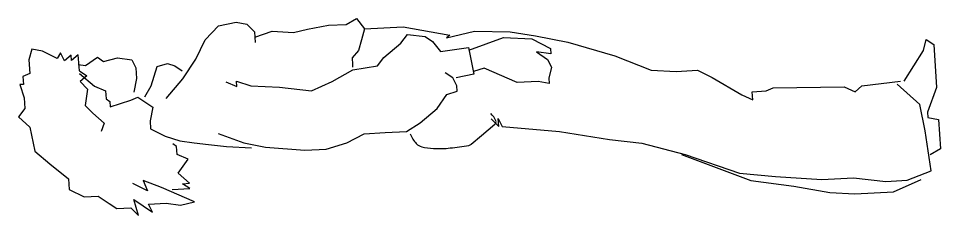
# Model space of a CAD drawing. Extents: x 443777.49 to 443779.25, y 4484911.05 to 4484911.43.
import ezdxf

# ---------------------------------------------------------------- set-up
doc = ezdxf.new("R2010")
doc.units = 0
doc.layers.get('0').update_dxf_attribs({"linetype": 'CONTINUOUS'})

# ---------------------------------------------------------------- blocks, each defined once
blk = doc.blocks.new('TIA-1', base_point=(1267.3, 989.61))
for points in [[(1277.42, 1153.98), (1280.83, 1154.18), (1279.61, 1155.47), (1280.75, 1155.54), (1279.53, 1156.82), (1281.2, 1157.6), (1280.02, 1158.21), (1281.57, 1161.02), (1282.02, 1163.08), (1279.7, 1163.62), (1276.86, 1163.46), (1276.21, 1164.78), (1274.51, 1164.68), (1274.47, 1165.35), (1271.67, 1164.51), (1269.39, 1164.38), (1267.61, 1165.63), (1265.44, 1163.47), (1260.36, 1162.49), (1257.68, 1159.62), (1254.47, 1156.03), (1252.19, 1155.9), (1250.65, 1153.09), (1250.81, 1150.39), (1249.22, 1148.26), (1248.16, 1146.84), (1248.32, 1144.13), (1246.7, 1142.68), (1250.07, 1143.55), (1247.42, 1140.01), (1249.09, 1140.78), (1249.29, 1137.4), (1248.88, 1134.66), (1249.6, 1131.99), (1252.66, 1138.28), (1254.16, 1141.76), (1251.93, 1140.95), (1253.48, 1143.75)], [(1277.42, 1153.98), (1276.36, 1152.57), (1275.14, 1153.85), (1273.52, 1152.4), (1270.07, 1152.87), (1268.44, 1151.42), (1266.27, 1149.26), (1264.52, 1149.83)], [(1276.85, 1153.95), (1274.17, 1151.08), (1273.15, 1148.98), (1271.44, 1148.88), (1270.91, 1148.17), (1269.78, 1148.11), (1270.47, 1146.11), (1271.15, 1144.11), (1271.8, 1142.79), (1269.69, 1139.95)], [(1278.78, 1154.2), (1278.52, 1152.79), (1280.33, 1150.5), (1279.4, 1149.35), (1280.13, 1146.68), (1279.72, 1143.94), (1278.05, 1143.16), (1275.78, 1143.03), (1272.9, 1143.54)], [(1271.88, 1141.44), (1274.23, 1140.22), (1278.29, 1139.1), (1278.98, 1137.1), (1278.49, 1135.72), (1277.43, 1134.3)], [(1269.69, 1139.95), (1266.78, 1140.46), (1265.08, 1140.36), (1263.53, 1137.56), (1262.56, 1134.78), (1262.15, 1132.04), (1261.74, 1129.3), (1261.37, 1125.86), (1261.08, 1121.09)], [(1271.55, 1137.35), (1275.73, 1134.2), (1279.86, 1131.73), (1283.96, 1129.93), (1286.96, 1127.37), (1287.73, 1124.02), (1287.28, 1121.95), (1285.65, 1120.5), (1283.38, 1120.37)], [(1252.21, 1136.21), (1252.41, 1132.83), (1253.46, 1134.25), (1253.54, 1132.9), (1255.7, 1135.06), (1258.66, 1133.2), (1259.67, 1135.29), (1261.38, 1135.39), (1261.91, 1136.1)], [(1264.13, 1127.41), (1262.14, 1122.51), (1261.24, 1118.39), (1260.54, 1110.88), (1260.78, 1106.82), (1262.15, 1102.83), (1264.05, 1099.54), (1264.29, 1095.49), (1264.53, 1091.43), (1266.39, 1088.82), (1269.43, 1085.6), (1272.41, 1083.74), (1273.1, 1081.75), (1274.24, 1081.81), (1275.9, 1082.59), (1276.96, 1084.01)], [(1275.07, 1125.99), (1274.05, 1123.89), (1275.19, 1123.96), (1274.21, 1121.19), (1273.96, 1115.74), (1273.18, 1109.58), (1275.12, 1105.63), (1277.63, 1101.7), (1278.48, 1097), (1280.26, 1095.74), (1283.3, 1092.53), (1285.09, 1091.27), (1284.72, 1087.86), (1283.66, 1086.44), (1281.47, 1084.95), (1282.35, 1079.57), (1276.71, 1078.56), (1275.94, 1081.91)], [(1284.52, 1120.43), (1285.85, 1117.12), (1285.52, 1113.02), (1286.25, 1110.35), (1287.06, 1106.33), (1287.25, 1102.94), (1288.51, 1100.98), (1286.32, 1099.49), (1284, 1100.04), (1281.69, 1100.58), (1280.17, 1101.84), (1278.77, 1101.77), (1278.2, 1101.73)], [(1286.32, 1099.49), (1286.75, 1092.05), (1285, 1083.12), (1284.39, 1083.77), (1285.84, 1078.4), (1285.67, 1071.6), (1284.81, 1066.79), (1283.47, 1060.61), (1280.57, 1051.61), (1277.56, 1044.64), (1277.27, 1039.87), (1277.51, 1035.82), (1275.96, 1033.01), (1272.28, 1027.34), (1271.26, 1025.24), (1272.97, 1025.34), (1273.13, 1022.64), (1273.78, 1021.32), (1274, 1007.75), (1272.98, 1005.65), (1274.2, 1004.37), (1275.2, 996.96)], [(1281.78, 1079.54), (1283.12, 1076.2), (1284.46, 1072.88), (1284.21, 1067.44), (1282.13, 1063.92), (1280.99, 1063.85), (1281.4, 1066.59), (1279.82, 1064.46), (1278.15, 1063.69), (1275.84, 1064.23), (1274.7, 1064.16), (1275.15, 1066.23), (1274.91, 1070.29), (1277.97, 1076.58), (1277.28, 1078.6)], [(1267.19, 1075.26), (1265.56, 1073.81), (1267.27, 1073.91), (1265.6, 1073.13), (1264.53, 1062.21), (1262.82, 1052.6), (1262.04, 1046.45), (1259.67, 1038.16), (1255.72, 1027.75), (1254.98, 1020.89), (1254.36, 1012.03), (1254.72, 1005.94), (1253.94, 999.79), (1254.18, 995.73), (1256.16, 991.09), (1264.65, 992.27), (1270.29, 993.28), (1274.6, 997.6)], [(1259.63, 1038.84), (1254.14, 1025.59), (1252.91, 1017.38), (1251.6, 1010.51), (1251.31, 1005.74), (1251.75, 998.3), (1254.34, 993.02)], [(1275.24, 996.28), (1281.75, 992.59), (1284.07, 992.05), (1283.01, 990.63), (1273.9, 990.09), (1268.66, 991.82), (1267.53, 991.76), (1267.08, 989.69), (1260.83, 989.33), (1259.57, 991.29)]]:
    blk.add_lwpolyline(points)
blk.add_lwpolyline([(1264, 1090.72, 0.081432), (1261.96, 1089.56, 0.157351), (1261.28, 1088.52, 0.055464), (1260.92, 1086.25, 0.039908), (1261.03, 1083.07, 0.021042), (1261.58, 1079.54, 0.137246), (1261.83, 1079.05), (1263.66, 1077.09), (1266.09, 1074.52, 0.296646), (1266.81, 1074.35, 0.11355), (1268.33, 1075.33)], format="xyb")
blk = doc.blocks.new('TIA1')
at = {"xscale": 0.9, "zscale": 0.9}
blk.add_blockref('TIA-1', (1.99, 0), dxfattribs=at)
blk = doc.blocks.new('PER9')
at = {"color": 7, "xscale": -0.01, "yscale": 0.01, "zscale": 0.01}
blk.add_blockref('TIA1', (-0.3119, 0), dxfattribs=at)

msp = doc.modelspace()

# ---------------------------------------------------------------- block references
at = {"color": 0, "xscale": -1, "rotation": 90}
msp.add_blockref('PER9', (443779.2463, 4484910.9071), dxfattribs=at)

doc.saveas('drawing.dxf')
